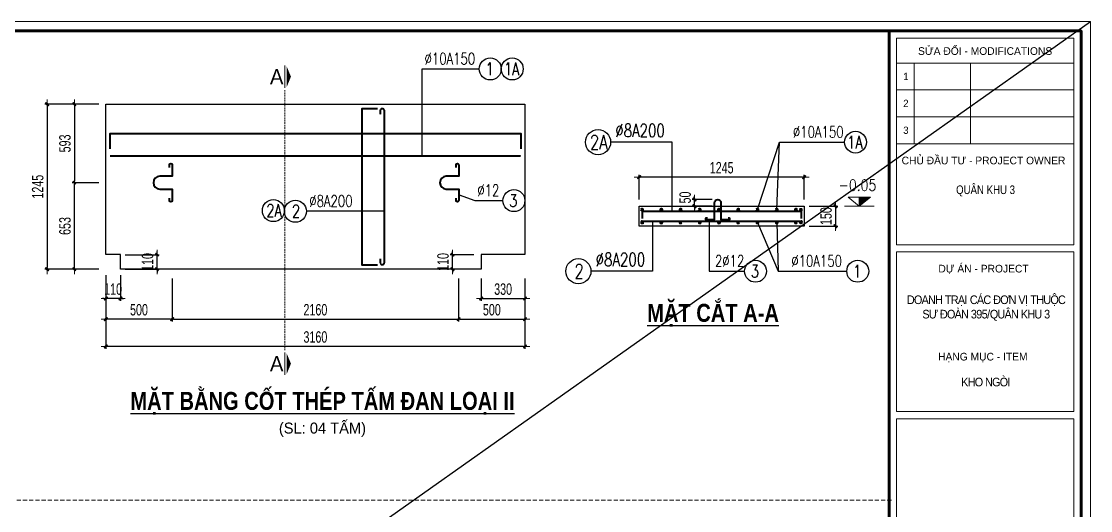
# Model space of a CAD drawing. Header units: millimetres. Extents: x -178395 to 493851, y -561170 to -280028.
# Drawn here: x 45809 to 78051, y -465422 to -450665 of the extents above; entities that cross this region are included whole.
import ezdxf
from ezdxf.enums import TextEntityAlignment as Align

# ---------------------------------------------------------------- set-up
doc = ezdxf.new("R2010")
doc.units = ezdxf.units.MM
doc.header["$MEASUREMENT"] = 0
doc.header["$PDMODE"] = 32
doc.linetypes.add('HIDDEN', pattern=[0.375, 0.25, -0.125])
doc.layers.get('Defpoints').update_dxf_attribs({"color": 1})
for name, color, linetype, lineweight in [('08. Net Text', 3, 'Continuous', 13), ('Dim', 252, 'Continuous', 13), ('Khungten_LCDI', 7, 'Continuous', 5), ('LC Dim', 8, 'Continuous', 18), ('LC Khac', 4, 'Continuous', 9), ('LC MANH DUT', 35, 'HIDDEN', 5), ('LC Net dam2', 6, 'Continuous', 40), ('LC Net dam3', 1, 'Continuous', 60), ('LC Net thay', 63, 'Continuous', 25), ('LC Text1', 3, 'Continuous', 20), ('LC Text2', 7, 'Continuous', 25)]:
    doc.layers.add(name, color=color, linetype=linetype, lineweight=lineweight)
doc.layers.add('KCS_Plotter', color=11, linetype='Continuous', plot=False)
doc.styles.add('HOATBIF', font='hoatbif.shx', dxfattribs={"width": 0.7})
doc.styles.add('Khungten', font='VHAVAN.TTF', dxfattribs={"width": 0.9, "height": 5000})
doc.styles.add('LC 1', font='VHAVANB.TTF')
doc.styles.add('LC 3', font='vnsimli.shx', dxfattribs={"width": 0.75})
doc.styles.add('LC3', font='VHARIALB.TTF', dxfattribs={"width": 0.8})
doc.styles.add('T1', font='Vnsimli.shx', dxfattribs={"width": 0.8})
doc.styles.add('Text Khung Ten', font='VHAVAN.TTF')
doc.styles.add('Title', font='VHBLACK.TTF', dxfattribs={"width": 0.8})
doc.dimstyles.new('1-170', dxfattribs={"dimscale": 138, "dimtxt": 2.5, "dimasz": 0.35, "dimexe": 0.5, "dimexo": 0, "dimgap": 0.8, "dimtad": 1, "dimdec": 0, "dimzin": 0, "dimdsep": 46, "dimtxsty": 'HOATBIF', "dimblk1": 'DOT', "dimblk2": 'DOT', "dimsah": 1, "dimcen": -1, "dimdle": 1, "dimclrd": 256, "dimclre": 256, "dimclrt": 4, "dimadec": 3, "dimazin": 2, "dimtfac": 0.333333, "dimtdec": 0, "dimtix": 1, "dimtmove": 2, "dimatfit": 3, "dimldrblk": 'DOT', "dimfxl": 1, "dimtvp": 0.833333, "dimtolj": 1, "dimtzin": 0, "dimarcsym": 0})

# ---------------------------------------------------------------- blocks, each defined once
blk = doc.blocks.new('lcdi fix')
at = {"layer": 'Defpoints', "lineweight": 0}
blk.add_lwpolyline([(-1200, -14850), (-1200, 14850), (40800, 14850), (40800, -14850)], close=True, dxfattribs=at)
at = {"layer": 'Khungten_LCDI', "color": 5, "lineweight": 60}
blk.add_line((36600, 14650), (36600, -14650), dxfattribs=at)
at = {"layer": 'Khungten_LCDI', "color": 5, "lineweight": 25}
blk.add_line((40600, -14650), (40600, 14650), dxfattribs=at)
at = {"layer": 'Khungten_LCDI', "color": 9, "lineweight": 15}
for p, q in [((36750, 13981), (40450, 13981)), ((37123, 13981), (37123, 12297)), ((38293, 13981), (38293, 12297)), ((36750, 13420), (40450, 13420)), ((36750, 12858), (40450, 12858)), ((36750, 12297), (40450, 12297))]:
    blk.add_line(p, q, dxfattribs=at)
at = {"layer": 'Khungten_LCDI', "color": 5, "lineweight": 60}
blk.add_lwpolyline([(0, -14650), (0, 14650), (40600, 14650), (40600, -14650)], close=True, dxfattribs=at)
at = {"layer": 'Khungten_LCDI', "color": 9, "lineweight": 15}
for points in [[(36750, 10190), (40450, 10190), (40450, 14500), (36750, 14500)], [(36750, 6712), (40450, 6712), (40450, 10040), (36750, 10040)], [(36750, 2587), (40450, 2587), (40450, 6562), (36750, 6562)]]:
    blk.add_lwpolyline(points, close=True, dxfattribs=at)
at = {"color": 7, "style": 'Khungten'}
for s, p in [('söa ®æi - modifications', (38600, 14151)), ('chñ ®Çu t\xad - project owner', (38566, 11868)), ('dù ¸n - project', (38566, 9612)), ('h¹ng môc - item', (38552, 7776))]:
    blk.add_text(s, height=160, dxfattribs=at).set_placement(p, align=Align.CENTER)
at = {"color": 4, "char_height": 180, "attachment_point": 5, "style": 'Khungten'}
for s, insert, width in [('{\\f.VnArialH|b0|i0|c0|p34;\\W0.8;qu©n khu 3}', (38609, 11313), 2315.24), ('{\\f.VnArialH|b0|i0|c0|p34;\\W0.9;\\T0.9;doanh tr¹i c¸c ®¬n vÞ thuéc s\xad ®oµn 395/qu©n khu 3}', (38617, 8868), 3461.97), ('{\\f.VnArialH|b0|i0|c0|p34;\\T0.9;kho ngßi}', (38609, 7325), 3712.56)]:
    blk.add_mtext(s, dxfattribs=dict(at, insert=insert, width=width))
at = {"color": 7, "style": 'Khungten', "width": 0.8}
for tag, p in [('REVISION', (39499, -10746)), ('NGAYHT', (39546, -11609))]:
    blk.add_attdef(tag, text='', height=200, dxfattribs=at).set_placement(p, align=Align.CENTER)
at = {"layer": '08. Net Text', "color": 7, "style": 'Text Khung Ten'}
blk.add_text('1', height=150, dxfattribs=at).set_placement((36892, 13627))
at = {"layer": '08. Net Text', "color": 7, "ltscale": 2, "style": 'Text Khung Ten'}
for s, p in [('2', (36892, 13065)), ('3', (36892, 12504))]:
    blk.add_text(s, height=150, dxfattribs=at).set_placement(p)
at = {"layer": 'LC Text1', "color": 3, "style": 'LC 1', "width": 1.834006}
for tag, p, p2 in [('TENBANVE1', (36913, -8886), (40339, -8886)), ('TENBANVE2', (36913, -9562), (40339, -9562))]:
    blk.add_attdef(tag, text='', height=250, dxfattribs=at).set_placement(p, p2, align=Align.FIT)
at = {"layer": 'LC Text1', "style": 'Title', "width": 0.7}
blk.add_attdef('SOBANVE', text='', height=250, dxfattribs=at).set_placement((39562, -13896), align=Align.CENTER)
blk = doc.blocks.new('DOT')
at = {"layer": 'LC Dim'}
blk.add_line((-3, 0), (3, 0), dxfattribs=at)
at = {"layer": 'LC Dim', "color": 4}
blk.add_line((-1, -1), (1, 1), dxfattribs=at)
blk.add_lwpolyline([(0.5, 1), (-1, -0.5), (-0.5, -1), (1, 0.5)], close=True, dxfattribs=at)
blk = doc.blocks.new('*D472')
at = {"layer": 'Defpoints', "color": 0, "transparency": 16777216}
for p in [(48144, -453162), (47407, -455532), (48144, -455532)]:
    blk.add_point(p, dxfattribs=at)
at = {"layer": 'LC Dim', "lineweight": -2, "transparency": 16777216}
for p, q in [((48144, -453162), (47338, -453162)), ((47407, -453210), (47407, -455483)), ((48144, -455532), (47338, -455532))]:
    blk.add_line(p, q, dxfattribs=at)
at = {"layer": 'LC Dim', "lineweight": -2, "transparency": 16777216, "xscale": 48.3, "yscale": 48.3, "zscale": 48.3}
for p, rotation in [((47407, -453162), 90), ((47407, -455532), 270)]:
    blk.add_blockref('DOT', p, dxfattribs=dict(at, rotation=rotation))
at = {"layer": 'LC Dim', "color": 4, "transparency": 16777216, "insert": (47124, -454347), "char_height": 345, "attachment_point": 5, "rotation": 90, "style": 'HOATBIF'}
blk.add_mtext('\\A1;593', dxfattribs=at)
blk = doc.blocks.new('_Dot')
at = {"color": 0, "linetype": 'ByBlock', "lineweight": -2}
blk.add_line((-0.5, 0), (-1, 0), dxfattribs=at)
at = {"color": 0, "linetype": 'ByBlock', "const_width": 0.5}
blk.add_lwpolyline([(-0.25, 0, 1), (0.25, 0, 1)], format="xyb", close=True, dxfattribs=at)
blk = doc.blocks.new('*D473')
at = {"layer": 'Defpoints', "color": 0, "transparency": 16777216}
for p in [(69563, -456238), (69563, -456838), (70356, -456838)]:
    blk.add_point(p, dxfattribs=at)
at = {"layer": 'LC Dim', "lineweight": -2, "transparency": 16777216}
for p, q in [((70356, -456190), (70356, -456142)), ((69563, -456238), (70425, -456238)), ((70356, -456238), (70356, -456838)), ((69563, -456838), (70425, -456838)), ((70356, -456886), (70356, -456935))]:
    blk.add_line(p, q, dxfattribs=at)
at = {"layer": 'LC Dim', "lineweight": -2, "transparency": 16777216, "xscale": 48.3, "yscale": 48.3, "zscale": 48.3}
for p, rotation in [((70356, -456238), 270), ((70356, -456838), 90)]:
    blk.add_blockref('DOT', p, dxfattribs=dict(at, rotation=rotation))
at = {"layer": 'LC Dim', "color": 4, "transparency": 16777216, "insert": (70074, -456538), "char_height": 345, "attachment_point": 5, "rotation": 90, "style": 'HOATBIF'}
blk.add_mtext('\\A1;150', dxfattribs=at)
blk = doc.blocks.new('theptron1')
at = {"layer": 'LC Net dam3'}
for p, q in [((-0.5, 0), (0.5, 0)), ((-0.4, 0.4), (0.4, -0.4)), ((0.4, 0.4), (-0.4, -0.4)), ((0, 0.5), (0, -0.5))]:
    blk.add_line(p, q, dxfattribs=at)
blk.add_circle((0, 0), 0.5, dxfattribs=at)
blk = doc.blocks.new('Caodo1')
at = {"layer": 'LC Text1'}
blk.add_hatch(color=4, dxfattribs=at).paths.add_polyline_path([(0, 200), (0, 0), (243, 200)])
at = {"layer": 'LC Text1', "color": 4}
for p, q in [((324, 0), (-324, 0)), ((0, 0), (0, 200))]:
    blk.add_line(p, q, dxfattribs=at)
blk.add_lwpolyline([(-243, 200), (243, 200), (0, 0), (0, 0)], close=True, dxfattribs=at)
at = {"layer": 'LC Text1', "color": 4, "style": 'T1', "width": 0.8}
blk.add_attdef('%%P0,00', text='', height=250, dxfattribs=at).set_placement((-39, 460), align=Align.MIDDLE_CENTER)
blk = doc.blocks.new('*D474')
at = {"layer": 'Defpoints', "color": 0, "transparency": 16777216}
for p in [(64436, -455364), (64436, -456035), (69416, -456035)]:
    blk.add_point(p, dxfattribs=at)
at = {"layer": 'LC Dim', "lineweight": -2, "transparency": 16777216}
for p, q in [((64436, -456035), (64436, -455295)), ((69368, -455364), (64485, -455364)), ((69416, -456035), (69416, -455295))]:
    blk.add_line(p, q, dxfattribs=at)
at = {"layer": 'LC Dim', "lineweight": -2, "transparency": 16777216, "xscale": 48.3, "yscale": 48.3, "zscale": 48.3, "rotation": 180}
blk.add_blockref('DOT', (64436, -455364), dxfattribs=at)
at = {"layer": 'LC Dim', "lineweight": -2, "transparency": 16777216, "xscale": 48.3, "yscale": 48.3, "zscale": 48.3}
blk.add_blockref('DOT', (69416, -455364), dxfattribs=at)
at = {"layer": 'LC Dim', "color": 4, "transparency": 16777216, "insert": (66926, -455081), "char_height": 345, "attachment_point": 5, "style": 'HOATBIF'}
blk.add_mtext('\\A1;1245', dxfattribs=at)
blk = doc.blocks.new('TIEUDE1')
at = {"layer": 'LC Text2', "color": 7, "style": 'LC 1'}
blk.add_attdef('TIªU§Ò', text='', height=5, dxfattribs=at).set_placement((0, 0), align=Align.BOTTOM_CENTER)
blk.add_attdef('TL', text='', height=3, dxfattribs=at).set_placement((0, -2), align=Align.TOP_CENTER)
blk = doc.blocks.new('*U412')
at = {"layer": 'LC Dim', "xscale": 31.59771428557757, "yscale": 31.59771428557757, "zscale": 31.59771428557757, "rotation": 2.045408488889489}
blk.add_blockref('theptron1', (0, 0), dxfattribs=at)
blk = doc.blocks.new('*U413')
at = {"layer": 'Dim', "color": 0, "linetype": 'ByBlock', "lineweight": -2, "transparency": 16777216}
for p in [(0, 0), (580, 0), (1160, 0), (1740, 0), (2320, 0), (2900, 0), (3480, 0), (4060, 0), (4640, 0)]:
    blk.add_blockref('*U412', p, dxfattribs=at)
blk = doc.blocks.new('*D430')
at = {"layer": 'Defpoints', "color": 0, "transparency": 16777216}
for p in [(66107, -456038), (66641, -456038), (66641, -456238)]:
    blk.add_point(p, dxfattribs=at)
at = {"layer": 'LC Dim', "lineweight": -2, "transparency": 16777216}
for p, q in [((66641, -456038), (66038, -456038)), ((66107, -455989), (66107, -455941)), ((66107, -456238), (66107, -456038)), ((66641, -456238), (66038, -456238)), ((66107, -456286), (66107, -456335))]:
    blk.add_line(p, q, dxfattribs=at)
at = {"layer": 'LC Dim', "lineweight": -2, "transparency": 16777216, "xscale": 48.3, "yscale": 48.3, "zscale": 48.3}
for p, rotation in [((66107, -456038), 270), ((66107, -456238), 90)]:
    blk.add_blockref('DOT', p, dxfattribs=dict(at, rotation=rotation))
at = {"layer": 'LC Dim', "color": 4, "transparency": 16777216, "insert": (65825, -455978), "char_height": 345, "attachment_point": 5, "rotation": 90, "style": 'HOATBIF'}
blk.add_mtext('\\A1;50', dxfattribs=at)
blk = doc.blocks.new('*U428')
at = {"layer": 'LC Dim', "xscale": 31.59771428557757, "yscale": 31.59771428557757, "zscale": 31.59771428557757, "rotation": 2.045408488889489}
blk.add_blockref('theptron1', (0, 0), dxfattribs=at)
blk = doc.blocks.new('*U429')
at = {"layer": 'Dim', "color": 0, "linetype": 'ByBlock', "lineweight": -2, "transparency": 16777216}
for p in [(0, 0), (580, 0), (1160, 0), (1740, 0), (2320, 0), (2900, 0), (3480, 0), (4060, 0), (4640, 0)]:
    blk.add_blockref('*U428', p, dxfattribs=at)
blk = doc.blocks.new('*D431')
at = {"layer": 'Defpoints', "color": 0, "transparency": 16777216}
for p in [(48144, -453162), (46586, -458142), (48144, -458142)]:
    blk.add_point(p, dxfattribs=at)
at = {"layer": 'LC Dim', "lineweight": -2, "transparency": 16777216}
for p, q in [((48144, -453162), (46517, -453162)), ((46586, -453210), (46586, -458093)), ((48144, -458142), (46517, -458142))]:
    blk.add_line(p, q, dxfattribs=at)
at = {"layer": 'LC Dim', "lineweight": -2, "transparency": 16777216, "xscale": 48.3, "yscale": 48.3, "zscale": 48.3}
for p, rotation in [((46586, -453162), 90), ((46586, -458142), 270)]:
    blk.add_blockref('DOT', p, dxfattribs=dict(at, rotation=rotation))
at = {"layer": 'LC Dim', "color": 4, "transparency": 16777216, "insert": (46303, -455652), "char_height": 345, "attachment_point": 5, "rotation": 90, "style": 'HOATBIF'}
blk.add_mtext('\\A1;1245', dxfattribs=at)
blk = doc.blocks.new('*D432')
at = {"layer": 'Defpoints', "color": 0, "transparency": 16777216}
for p in [(47407, -455532), (48144, -455532), (48144, -458142)]:
    blk.add_point(p, dxfattribs=at)
at = {"layer": 'LC Dim', "lineweight": -2, "transparency": 16777216}
for p, q in [((48144, -455532), (47338, -455532)), ((47407, -458093), (47407, -455580)), ((48144, -458142), (47338, -458142))]:
    blk.add_line(p, q, dxfattribs=at)
at = {"layer": 'LC Dim', "lineweight": -2, "transparency": 16777216, "xscale": 48.3, "yscale": 48.3, "zscale": 48.3}
for p, rotation in [((47407, -455532), 90), ((47407, -458142), 270)]:
    blk.add_blockref('DOT', p, dxfattribs=dict(at, rotation=rotation))
at = {"layer": 'LC Dim', "color": 4, "transparency": 16777216, "insert": (47124, -456837), "char_height": 345, "attachment_point": 5, "rotation": 90, "style": 'HOATBIF'}
blk.add_mtext('\\A1;653', dxfattribs=at)
blk = doc.blocks.new('*D433')
at = {"layer": 'Defpoints', "color": 0, "transparency": 16777216}
for p in [(48355, -458321), (48795, -458321), (48355, -459026)]:
    blk.add_point(p, dxfattribs=at)
at = {"layer": 'LC Dim', "lineweight": -2, "transparency": 16777216}
for p, q in [((48355, -458321), (48355, -459095)), ((48795, -458321), (48795, -459095)), ((48307, -459026), (48259, -459026)), ((48795, -459026), (48355, -459026)), ((48844, -459026), (48892, -459026))]:
    blk.add_line(p, q, dxfattribs=at)
at = {"layer": 'LC Dim', "lineweight": -2, "transparency": 16777216, "xscale": 48.3, "yscale": 48.3, "zscale": 48.3}
blk.add_blockref('DOT', (48355, -459026), dxfattribs=at)
at = {"layer": 'LC Dim', "lineweight": -2, "transparency": 16777216, "xscale": 48.3, "yscale": 48.3, "zscale": 48.3, "rotation": 180}
blk.add_blockref('DOT', (48795, -459026), dxfattribs=at)
at = {"layer": 'LC Dim', "color": 4, "transparency": 16777216, "insert": (48575, -458743), "char_height": 345, "attachment_point": 5, "style": 'HOATBIF'}
blk.add_mtext('\\A1;110', dxfattribs=at)
blk = doc.blocks.new('*D434')
at = {"layer": 'Defpoints', "color": 0, "transparency": 16777216}
for p in [(48938, -457702), (49899, -457702), (48938, -458142)]:
    blk.add_point(p, dxfattribs=at)
at = {"layer": 'LC Dim', "lineweight": -2, "transparency": 16777216}
for p, q in [((48938, -457702), (49968, -457702)), ((49899, -457653), (49899, -457605)), ((49899, -458142), (49899, -457702)), ((48938, -458142), (49968, -458142)), ((49899, -458190), (49899, -458238))]:
    blk.add_line(p, q, dxfattribs=at)
at = {"layer": 'LC Dim', "lineweight": -2, "transparency": 16777216, "xscale": 48.3, "yscale": 48.3, "zscale": 48.3}
for p, rotation in [((49899, -457702), 270), ((49899, -458142), 90)]:
    blk.add_blockref('DOT', p, dxfattribs=dict(at, rotation=rotation))
at = {"layer": 'LC Dim', "color": 4, "transparency": 16777216, "insert": (49616, -457922), "char_height": 345, "attachment_point": 5, "rotation": 90, "style": 'HOATBIF'}
blk.add_mtext('\\A1;110', dxfattribs=at)
blk = doc.blocks.new('*D435')
at = {"layer": 'Defpoints', "color": 0, "transparency": 16777216}
for p in [(59675, -458416), (60995, -458416), (60995, -459026)]:
    blk.add_point(p, dxfattribs=at)
at = {"layer": 'LC Dim', "lineweight": -2, "transparency": 16777216}
for p, q in [((59675, -458416), (59675, -459095)), ((60995, -458416), (60995, -459095)), ((59724, -459026), (60947, -459026))]:
    blk.add_line(p, q, dxfattribs=at)
at = {"layer": 'LC Dim', "lineweight": -2, "transparency": 16777216, "xscale": 48.3, "yscale": 48.3, "zscale": 48.3, "rotation": 180}
blk.add_blockref('DOT', (59675, -459026), dxfattribs=at)
at = {"layer": 'LC Dim', "lineweight": -2, "transparency": 16777216, "xscale": 48.3, "yscale": 48.3, "zscale": 48.3}
blk.add_blockref('DOT', (60995, -459026), dxfattribs=at)
at = {"layer": 'LC Dim', "color": 4, "transparency": 16777216, "insert": (60335, -458743), "char_height": 345, "attachment_point": 5, "style": 'HOATBIF'}
blk.add_mtext('\\A1;330', dxfattribs=at)
blk = doc.blocks.new('*D436')
at = {"layer": 'Defpoints', "color": 0, "transparency": 16777216}
for p in [(58808, -457702), (59452, -457702), (59452, -458142)]:
    blk.add_point(p, dxfattribs=at)
at = {"layer": 'LC Dim', "lineweight": -2, "transparency": 16777216}
for p, q in [((59452, -457702), (58739, -457702)), ((58808, -457653), (58808, -457605)), ((58808, -458142), (58808, -457702)), ((59452, -458142), (58739, -458142)), ((58808, -458190), (58808, -458238))]:
    blk.add_line(p, q, dxfattribs=at)
at = {"layer": 'LC Dim', "lineweight": -2, "transparency": 16777216, "xscale": 48.3, "yscale": 48.3, "zscale": 48.3}
for p, rotation in [((58808, -457702), 270), ((58808, -458142), 90)]:
    blk.add_blockref('DOT', p, dxfattribs=dict(at, rotation=rotation))
at = {"layer": 'LC Dim', "color": 4, "transparency": 16777216, "insert": (58525, -457922), "char_height": 345, "attachment_point": 5, "rotation": 90, "style": 'HOATBIF'}
blk.add_mtext('\\A1;110', dxfattribs=at)
blk = doc.blocks.new('*D437')
at = {"layer": 'Defpoints', "color": 0, "transparency": 16777216}
for p in [(48355, -458416), (60995, -458416), (48355, -460470)]:
    blk.add_point(p, dxfattribs=at)
at = {"layer": 'LC Dim', "lineweight": -2, "transparency": 16777216}
for p, q in [((48355, -458416), (48355, -460539)), ((60995, -458416), (60995, -460539)), ((60947, -460470), (48404, -460470))]:
    blk.add_line(p, q, dxfattribs=at)
at = {"layer": 'LC Dim', "lineweight": -2, "transparency": 16777216, "xscale": 48.3, "yscale": 48.3, "zscale": 48.3, "rotation": 180}
blk.add_blockref('DOT', (48355, -460470), dxfattribs=at)
at = {"layer": 'LC Dim', "lineweight": -2, "transparency": 16777216, "xscale": 48.3, "yscale": 48.3, "zscale": 48.3}
blk.add_blockref('DOT', (60995, -460470), dxfattribs=at)
at = {"layer": 'LC Dim', "color": 4, "transparency": 16777216, "insert": (54675, -460187), "char_height": 345, "attachment_point": 5, "style": 'HOATBIF'}
blk.add_mtext('\\A1;3160', dxfattribs=at)
blk = doc.blocks.new('*D438')
at = {"layer": 'Defpoints', "color": 0, "transparency": 16777216}
for p in [(48355, -458416), (50355, -458416), (48355, -459648)]:
    blk.add_point(p, dxfattribs=at)
at = {"layer": 'LC Dim', "lineweight": -2, "transparency": 16777216}
for p, q in [((48355, -458416), (48355, -459717)), ((50355, -458416), (50355, -459717)), ((50307, -459648), (48404, -459648))]:
    blk.add_line(p, q, dxfattribs=at)
at = {"layer": 'LC Dim', "lineweight": -2, "transparency": 16777216, "xscale": 48.3, "yscale": 48.3, "zscale": 48.3, "rotation": 180}
blk.add_blockref('DOT', (48355, -459648), dxfattribs=at)
at = {"layer": 'LC Dim', "lineweight": -2, "transparency": 16777216, "xscale": 48.3, "yscale": 48.3, "zscale": 48.3}
blk.add_blockref('DOT', (50355, -459648), dxfattribs=at)
at = {"layer": 'LC Dim', "color": 4, "transparency": 16777216, "insert": (49355, -459365), "char_height": 345, "attachment_point": 5, "style": 'HOATBIF'}
blk.add_mtext('\\A1;500', dxfattribs=at)
blk = doc.blocks.new('*D439')
at = {"layer": 'Defpoints', "color": 0, "transparency": 16777216}
for p in [(50355, -458416), (58995, -458416), (58995, -459648)]:
    blk.add_point(p, dxfattribs=at)
at = {"layer": 'LC Dim', "lineweight": -2, "transparency": 16777216}
for p, q in [((50355, -458416), (50355, -459717)), ((58995, -458416), (58995, -459717)), ((50404, -459648), (58947, -459648))]:
    blk.add_line(p, q, dxfattribs=at)
at = {"layer": 'LC Dim', "lineweight": -2, "transparency": 16777216, "xscale": 48.3, "yscale": 48.3, "zscale": 48.3, "rotation": 180}
blk.add_blockref('DOT', (50355, -459648), dxfattribs=at)
at = {"layer": 'LC Dim', "lineweight": -2, "transparency": 16777216, "xscale": 48.3, "yscale": 48.3, "zscale": 48.3}
blk.add_blockref('DOT', (58995, -459648), dxfattribs=at)
at = {"layer": 'LC Dim', "color": 4, "transparency": 16777216, "insert": (54675, -459365), "char_height": 345, "attachment_point": 5, "style": 'HOATBIF'}
blk.add_mtext('\\A1;2160', dxfattribs=at)
blk = doc.blocks.new('*D440')
at = {"layer": 'Defpoints', "color": 0, "transparency": 16777216}
for p in [(58995, -458416), (60995, -458416), (60995, -459648)]:
    blk.add_point(p, dxfattribs=at)
at = {"layer": 'LC Dim', "lineweight": -2, "transparency": 16777216}
for p, q in [((58995, -458416), (58995, -459717)), ((60995, -458416), (60995, -459717)), ((59044, -459648), (60947, -459648))]:
    blk.add_line(p, q, dxfattribs=at)
at = {"layer": 'LC Dim', "lineweight": -2, "transparency": 16777216, "xscale": 48.3, "yscale": 48.3, "zscale": 48.3, "rotation": 180}
blk.add_blockref('DOT', (58995, -459648), dxfattribs=at)
at = {"layer": 'LC Dim', "lineweight": -2, "transparency": 16777216, "xscale": 48.3, "yscale": 48.3, "zscale": 48.3}
blk.add_blockref('DOT', (60995, -459648), dxfattribs=at)
at = {"layer": 'LC Dim', "color": 4, "transparency": 16777216, "insert": (59995, -459365), "char_height": 345, "attachment_point": 5, "style": 'HOATBIF'}
blk.add_mtext('\\A1;500', dxfattribs=at)

msp = doc.modelspace()

# ---------------------------------------------------------------- linework, layer by layer
at = {"layer": 'KCS_Plotter'}
msp.add_line((17325.3, -493607.1), (78051, -450665.4), dxfattribs=at)
at = {"layer": 'LC Khac', "color": 1, "ltscale": 2}
for p, q in [((53753.4, -451999.7), (53753.4, -452668.2)), ((53753.4, -460655.8), (53753.4, -461324.3))]:
    msp.add_line(p, q, dxfattribs=at)
for points in [[(53937.9, -452333.9, 0, 649.2, 0), (53803.7, -452333.9, 378.7, 378.7, 0)], [(53937.9, -460990, 0, 649.2, 0), (53803.7, -460990, 378.7, 378.7, 0)]]:
    msp.add_lwpolyline(points, format="xyseb", dxfattribs=at)
at = {"layer": 'LC MANH DUT', "ltscale": 200}
msp.add_line((53753.4, -452735.2), (53753.4, -460595.4), dxfattribs=at)
at = {"layer": 'LC MANH DUT', "ltscale": 500}
msp.add_line((72044, -465104.1), (19125.8, -465104.1), dxfattribs=at)
at = {"layer": 'LC Net dam2', "linetype": 'HIDDEN', "ltscale": 2}
msp.add_line((48483, -454721.5), (60867.4, -454721.5), dxfattribs=at)
at = {"layer": 'LC Net dam2'}
for p, q in [((64526.3, -456388.4), (69326.2, -456388.4)), ((64526.3, -456388.4), (64526.3, -456608.2)), ((69326.2, -456388.4), (69326.2, -456608.2)), ((64526.3, -456687.9), (69326.2, -456687.9)), ((64526.3, -456737.3), (64576.3, -456737.3)), ((69326.2, -456737.3), (69276.1, -456737.3))]:
    msp.add_line(p, q, dxfattribs=at)
for points in [[(56543.1, -458013.6), (56080.3, -458013.6), (56080.3, -453289.6), (56543.1, -453289.6)], [(48483, -454508.5), (48483, -454045.8), (60867.4, -454045.8), (60867.4, -454508.5)]]:
    msp.add_lwpolyline(points, dxfattribs=at)
at = {"layer": 'LC Net dam2', "linetype": 'HIDDEN', "ltscale": 2}
msp.add_lwpolyline([(56626.8, -457824.8), (56626.8, -457937.6, 1), (56756, -457937.6), (56756, -453365.6, 1), (56626.8, -453365.6), (56626.8, -453478.4)], format="xyb", dxfattribs=at)
at = {"layer": 'LC Net dam2'}
for points in [[(50275.9, -455068.4), (50275.9, -454990.6, -1), (50355.2, -454990.6), (50355.2, -455337.7), (49982.7, -455337.7, 1), (49982.7, -455725.5), (50355.2, -455725.5), (50355.2, -456072.6, -1), (50275.9, -456072.6), (50275.9, -455994.8)], [(58915.9, -455068.4), (58915.9, -454990.6, -1), (58995.2, -454990.6), (58995.2, -455337.7), (58622.7, -455337.7, 1), (58622.7, -455725.5), (58995.2, -455725.5), (58995.2, -456072.6, -1), (58915.9, -456072.6), (58915.9, -455994.8)], [(66494.6, -456602.7), (66455.7, -456602.7, 1), (66455.7, -456642.3), (66709.3, -456642.3), (66709.3, -456134.7, -1), (66903.2, -456134.7), (66903.2, -456642.3), (67156.7, -456642.3, 1), (67156.7, -456602.7), (67117.8, -456602.7)]]:
    msp.add_lwpolyline(points, format="xyb", dxfattribs=at)
for centre, start, end in [((64526.3, -456712.6), 90, 270), ((69326.2, -456712.6), 270, 90)]:
    msp.add_arc(centre, 24.7, start, end, dxfattribs=at)
at = {"layer": 'LC Net thay', "ltscale": 0.2}
for p, q in [((48355.2, -453705.1), (48355.2, -453161.6)), ((48355.2, -453161.6), (60995.2, -453161.6)), ((60995.2, -453161.6), (60995.2, -453665.1)), ((48355.2, -454499.8), (48355.2, -453705.1)), ((48355.2, -453705.1), (48355.2, -453705.1)), ((60995.2, -453665.1), (60995.2, -453705.1)), ((60995.2, -453705.1), (60995.2, -454499.8)), ((48355.2, -457701.6), (48355.2, -454499.8)), ((60995.2, -454499.8), (60995.2, -454539.8)), ((60995.2, -454539.8), (60995.2, -457701.6)), ((48795.2, -457701.6), (48355.2, -457701.6)), ((48795.2, -458141.6), (48795.2, -457701.6)), ((59675.2, -458141.6), (48795.2, -458141.6))]:
    msp.add_line(p, q, dxfattribs=at)
at = {"layer": 'LC Net thay'}
for p, q in [((60995.2, -457701.6), (59675.2, -457701.6)), ((59675.2, -457701.6), (59675.2, -458141.6))]:
    msp.add_line(p, q, dxfattribs=at)
at = {"layer": 'LC Net thay', "ltscale": 0.2}
msp.add_lwpolyline([(66429.8, -456238.2), (69416.2, -456238.2), (69416.2, -456838.2), (64436.2, -456838.2), (64436.2, -456238.2), (66429.8, -456238.2)], dxfattribs=at)
at = {"layer": 'LC Text2', "ltscale": 100}
for centre, radius in [((59946.4, -452100), 331.6), ((60609.5, -452100), 331.6), ((63197.4, -454308.8), 378.9), ((70960.8, -454308.8), 331.6), ((60660.1, -456071.6), 331.6), ((53409.2, -456371.5), 331.6), ((54071.6, -456392.7), 331.6), ((62605.4, -458200.9), 378.9), ((67945.7, -458200.9), 331.6), ((71029.8, -458200.9), 331.6)]:
    msp.add_circle(centre, radius, dxfattribs=at)

# ---------------------------------------------------------------- block references
at = {"layer": 'Dim', "xscale": -1, "rotation": 180}
msp.add_blockref('*U429', (64525.4, -456344.2), dxfattribs=at)
at = {"layer": 'Dim'}
msp.add_blockref('*U413', (64525.4, -456732.1), dxfattribs=at)
at = {"layer": 'LC Dim'}
for p, xscale, yscale, zscale, rotation in [((69313.8, -456347.7), -31.59771428557757, 31.59771428555214, 31.59771428553394, 177.9545915111105), ((69313.8, -456728.6), 31.59771428557757, 31.59771428557757, 31.59771428557757, 2.04540848888949)]:
    msp.add_blockref('theptron1', p, dxfattribs=dict(at, xscale=xscale, yscale=yscale, zscale=zscale, rotation=rotation))
at = {"layer": 'LC Net thay', "xscale": 1.44585, "yscale": 1.44585, "zscale": 1.44585}
msp.add_blockref('lcdi fix', (19060.3, -472136.3), dxfattribs=at)
at = {"layer": 'LC Text1'}
ref = msp.add_blockref('Caodo1', (71075.5, -456238.2), dxfattribs=dict(at, xscale=1.376999964283859, yscale=1.376999964283859, zscale=1.376999964283859))
ref.add_attrib('%%P0,00', '-0.05', dxfattribs={"layer": 'LC Text2', "color": 1, "height": 344.25, "style": 'T1', "width": 0.8}).set_placement((71021.7, -455605.4), align=Align.MIDDLE_CENTER)
at = {"layer": 'LC Text2'}
ref = msp.add_blockref('TIEUDE1', (66665.7, -459890.4), dxfattribs=dict(at, xscale=110.1599971429216, yscale=110.1599971429216, zscale=110.1599971429216))
ref.add_attrib('TIªU§Ò', '%%UmÆt c¾t a-a', dxfattribs={"color": 7, "height": 542.473, "style": 'LC3', "width": 0.8}).set_placement((66665.7, -459890.4), align=Align.BOTTOM_CENTER)
ref = msp.add_blockref('TIEUDE1', (54887.7, -462546.2), dxfattribs=dict(at, xscale=110.1599971429216, yscale=110.1599971429216, zscale=110.1599971429216))
ref.add_attrib('TIªU§Ò', '%%UmÆt b»ng cèt thÐp tÊm ®an LO¹I ii', dxfattribs={"color": 7, "height": 542.473, "style": 'LC3', "width": 0.8}).set_placement((54887.7, -462546.2), align=Align.BOTTOM_CENTER)
ref.add_attrib('TL', '(SL: 04 TÊM)', dxfattribs={"color": 7, "height": 330.48, "style": 'LC 1'}).set_placement((54887.7, -462766.5), align=Align.TOP_CENTER)

# ---------------------------------------------------------------- texts
at = {"ltscale": 2, "style": 'LC 1'}
for p in [(53507.5, -452333.9), (53507.5, -460990)]:
    msp.add_attdef('A', text='A', height=454.4, dxfattribs=at).set_placement(p, align=Align.MIDDLE_CENTER)
at = {"layer": 'LC Text2', "linetype": 'ByBlock', "style": 'LC 3', "width": 0.75}
for s, height, p in [('%%C10A150', 344.25, (57966.4, -451962.6)), ('%%C8A200', 393.43, (63717.6, -454151.8)), ('%%C10A150', 344.25, (69073.9, -454171.4)), ('%%C12', 344.25, (59558.8, -455934.2)), ('%%C8A200', 344.25, (54489.1, -456255.3)), ('%%C8A200', 393.43, (63125.5, -458043.9)), ('2%%C12', 344.25, (66722.6, -458063.5)), ('%%C10A150', 344.25, (69025.2, -458063.5))]:
    msp.add_text(s, height=height, dxfattribs=at).set_placement(p)
at = {"layer": 'LC Text2', "ltscale": 100, "style": 'LC 3', "width": 0.75}
for s, height, p in [('1', 378.7, (59927.7, -452100)), ('1A', 378.67, (60590.8, -452100)), ('2A', 432.77, (63218.8, -454308.8)), ('1A', 378.67, (70942.1, -454308.8)), ('3', 378.7, (60641.4, -456071.6)), ('2A', 378.67, (53427.9, -456371.5)), ('2', 378.7, (54090.3, -456392.7)), ('2', 432.8, (62626.7, -458200.9)), ('3', 378.7, (67927, -458200.9)), ('1', 378.7, (71011.1, -458200.9))]:
    msp.add_text(s, height=height, dxfattribs=at).set_placement(p, align=Align.MIDDLE_CENTER)

# ---------------------------------------------------------------- dimensions: what is measured, and where the dimension line sits
at = {"layer": 'LC Dim'}
for base, p1, p2, angle, picture, middle in [((46585.7, -458141.6), (48143.8, -453161.6), (48143.8, -458141.6), 90, '*D431', (46302.8, -455651.6)), ((47406.676671, -455531.5976499), (48143.8227923, -453161.5976499), (48143.8227923, -455531.5976499), 90, '*D472', (47123.776671, -454346.5976499)), ((47406.676671, -455531.5976499), (48143.8227923, -458141.5976499), (48143.8227923, -455531.5976499), 270, '*D432', (47123.776671, -456836.5976499)), ((70356.5, -456838.2), (69563.1, -456238.2), (69563.1, -456838.2), 90, '*D473', (70073.6, -456538.2)), ((49898.8, -457701.6), (48937.9, -458141.6), (48937.9, -457701.6), 90, '*D434', (49615.9, -457921.6)), ((58808.1, -457701.6), (59451.6, -458141.6), (59451.6, -457701.6), 90, '*D436', (58525.2, -457921.6)), ((60995.2, -459648.4), (58995.2, -458415.9), (60995.2, -458415.9), 180, '*D440', (59995.2, -459365.5)), ((60995.2, -459026.3), (59675.2, -458415.9), (60995.2, -458415.9), 180, '*D435', (60335.2, -458743.4))]:
    dim = msp.add_linear_dim(base=base, p1=p1, p2=p2, angle=angle, dimstyle='1-170', override={"dimlfac": 0.25}, dxfattribs=at)
    dim.commit()
    dim.dimension.update_dxf_attribs({"geometry": picture, "text_midpoint": middle})
for base, p1, p2, picture, middle in [((64436.2, -455363.6), (69416.2, -456035.3), (64436.2, -456035.3), '*D474', (66926.2, -455080.7)), ((48355.2, -459026.3), (48795.2, -458320.5), (48355.2, -458320.5), '*D433', (48575.2, -458743.4)), ((48355.2, -460469.5), (60995.2, -458415.9), (48355.2, -458415.9), '*D437', (54675.2, -460186.6)), ((48355.2, -459648.4), (50355.2, -458415.9), (48355.2, -458415.9), '*D438', (49355.2, -459365.5)), ((58995.2, -459648.4), (50355.2, -458415.9), (58995.2, -458415.9), '*D439', (54675.2, -459365.5))]:
    dim = msp.add_linear_dim(base=base, p1=p1, p2=p2, dimstyle='1-170', override={"dimlfac": 0.25}, dxfattribs=at)
    dim.commit()
    dim.dimension.update_dxf_attribs({"geometry": picture, "text_midpoint": middle})
dim = msp.add_linear_dim(base=(66107.5, -456037.7), p1=(66640.6, -456238.2), p2=(66640.6, -456037.7), angle=90, dimstyle='1-170', override={"dimlfac": 0.25}, dxfattribs=at)
dim.commit()
dim.dimension.update_dxf_attribs({"geometry": '*D430', "text_midpoint": (65824.6, -455978), "dimtype": 160})

# ---------------------------------------------------------------- leaders
for points in [[(57894.7, -454721.5), (57894.7, -452100), (59614.9, -452100)], [(57894.7, -454045.8), (57894.7, -453161.6)], [(65429.3, -456388.4), (65429.3, -454308.8), (63576.3, -454308.8)], [(68005.4, -456344.2), (68673.6, -454308.8), (70629.2, -454308.8)], [(68585.4, -456344.2), (68673.6, -454308.8)], [(59012.7, -455899.1), (59487.1, -456071.6), (60328.5, -456071.6)], [(56756, -456392.7), (55662.4, -456392.7), (54403.1, -456392.7)], [(56080.3, -456392.7), (54658.8, -456392.7)], [(64837.3, -456687.9), (64837.3, -458200.9), (62984.3, -458200.9)], [(66553.4, -456642.3), (66553.4, -458200.9), (67614.2, -458200.9)], [(68005.4, -456732.1), (68624.9, -458200.9), (70698.3, -458200.9)], [(68585.4, -456732.1), (68624.9, -458200.9)]]:
    msp.add_leader(points, dimstyle='1-170', override={"dimlfac": 0.25}, dxfattribs=at)

doc.saveas('drawing.dxf')
